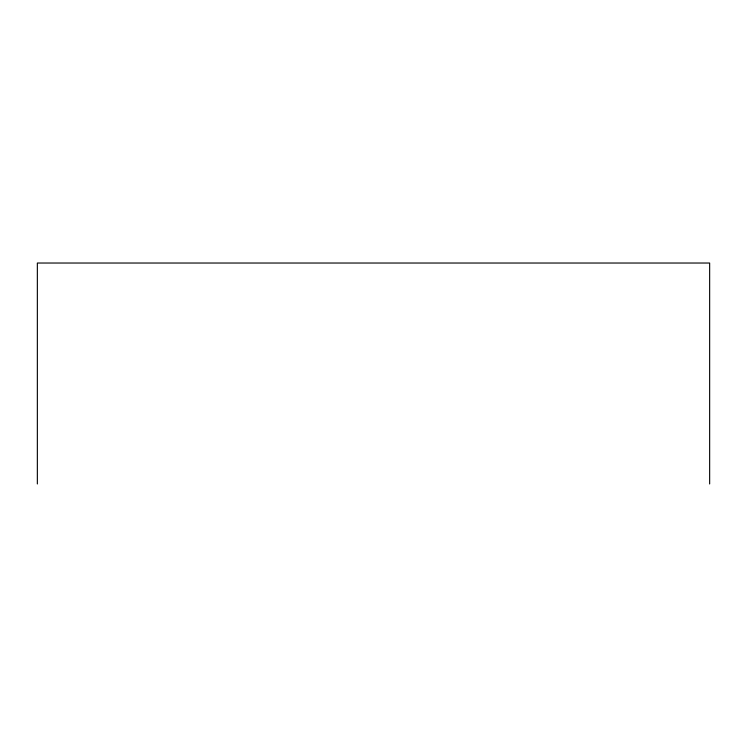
<?xml version="1.0" encoding="UTF-8"?>
<svg xmlns="http://www.w3.org/2000/svg" width="747" height="747" viewBox="0 0 747 747"><rect width="100%" height="100%" fill="white"/><g stroke="black" fill="none" stroke-linecap="round" stroke-linejoin="round"><path stroke-width="1.12" d="M709.65 483.972L709.65 263.028L37.35 263.028L37.35 483.972"/></g></svg>
